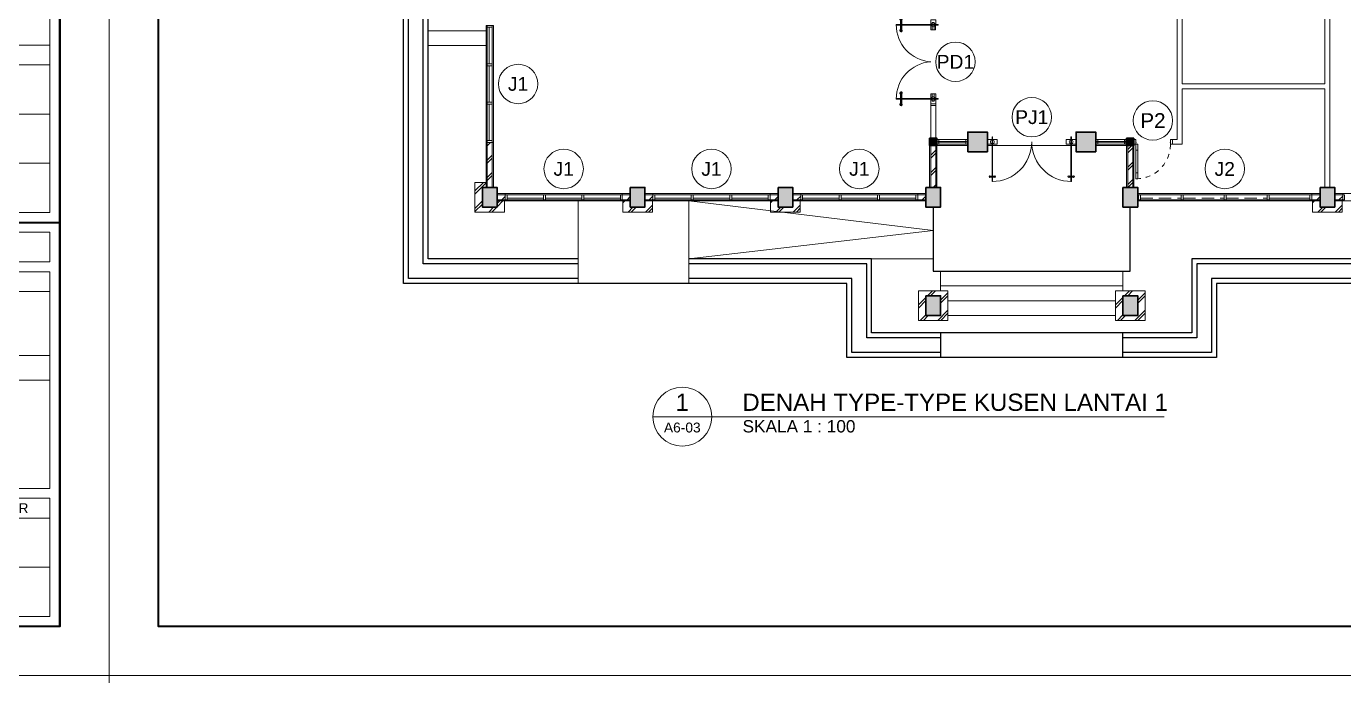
# Model space of a CAD drawing. Header units: millimetres. Extents: x -11 to 1625, y -267 to 180.
# Drawn here: x 993.53 to 1020.27, y 8 to 21.18 of the extents above; entities that cross this region are included whole.
import ezdxf
from ezdxf.enums import TextEntityAlignment as Align

# ---------------------------------------------------------------- set-up
doc = ezdxf.new("R2010")
doc.units = ezdxf.units.MM
doc.linetypes.add('HIDDEN', pattern=[0.375, 0.25, -0.125])
for name, color, linetype, lineweight in [('ars', 11, 'Continuous', 5), ('dinding', 5, 'Continuous', 15), ('GRS KOP', 1, 'Continuous', 35), ('KOLOM', 1, 'Continuous', 30), ('kop', 7, 'Continuous', 20), ('kus', 63, 'Continuous', 15), ('KUSEN', 30, 'Continuous', 15), ('lan', 7, 'Continuous', 15), ('not', 7, 'Continuous', 20), ('PARTISI', 190, 'Continuous', 9), ('sol kol', 8, 'Continuous', 0)]:
    doc.layers.add(name, color=color, linetype=linetype, lineweight=lineweight)
doc.styles.add('BARU', font='complex.shx')
doc.styles.add('S', font='SIMPLEX', dxfattribs={"width": 1.1})
doc.styles.get("Standard").update_dxf_attribs({"font": 'ARIALUNI.TTF'})
pattern_1 = [(45, (1013.4393, 14.46013), (-0.176777, 0.176777), []), (45, (1013.5018, 14.46013), (-0.176777, 0.176777), [])]
pattern_2 = [(45, (731.21416, -51), (-0.1767767, 0.1767767), []), (45, (731.27666, -51), (-0.1767767, 0.1767767), [])]

# ---------------------------------------------------------------- blocks, each defined once
blk = doc.blocks.new('kop')
at = {"layer": 'GRS KOP'}
for p, q in [((83, 1), (83, 54)), ((73, 9.2), (83, 9.2))]:
    blk.add_line(p, q, dxfattribs=at)
blk.add_lwpolyline([(1, 54), (83, 54), (83, 1), (1, 1)], close=True, dxfattribs=at)
at = {"layer": 'kop', "color": 7}
for p, q in [((84, 55), (0, 55)), ((0, 55), (0, 0)), ((84, 55), (84, 0)), ((84, 55), (84, 0)), ((0, 0), (84, 0))]:
    blk.add_line(p, q, dxfattribs=at)
at = {"layer": 'kop'}
for p, q in [((82.8, 9.4), (82.8, 15)), ((82.8, 12.8), (73.2, 12.8)), ((82.8, 12.4), (73.2, 12.4)), ((82.8, 11.4), (73.2, 11.4)), ((82.8, 10.4), (73.2, 10.4)), ((82.8, 9.4), (73.2, 9.4)), ((73.2, 7.8), (82.8, 7.8)), ((73.2, 6.5), (82.8, 6.5)), ((73.2, 6), (82.8, 6)), ((73.2, 3.2), (82.8, 3.2)), ((73.2, 2.2), (82.8, 2.2))]:
    blk.add_line(p, q, dxfattribs=at)
for points in [[(73.2, 8.4), (82.8, 8.4), (82.8, 9), (73.2, 9)], [(73.2, 3.8), (82.8, 3.8), (82.8, 8.2), (73.2, 8.2)], [(73.2, 1.2), (82.8, 1.2), (82.8, 3.6), (73.2, 3.6)]]:
    blk.add_lwpolyline(points, close=True, dxfattribs=at)
blk.add_text('TOTAL LEMBAR', height=0.2, dxfattribs=at).set_placement((81.3, 3.4), align=Align.MIDDLE)
at = {"layer": 'kop', "style": 'BARU', "flags": 4}
for p, height in [((73.8, 5.4), 0.35), ((80.303, 5.382), 0.25), ((73.8, 4.9), 0.35), ((80.303, 4.882), 0.25), ((73.8, 4.4), 0.35), ((80.303, 4.382), 0.25)]:
    blk.add_attdef('-', p, '', height=height, dxfattribs=at)
at = {"layer": 'kop', "flags": 4}
for tag, p in [('AR-00', (78.057, 2.648)), ('00', (81.238, 2.647))]:
    blk.add_attdef(tag, text='', height=0.35, dxfattribs=at).set_placement(p, align=Align.MIDDLE)
blk = doc.blocks.new('Ndtpd')
blk.add_line((0.747, 0), (-0.747, 0))
blk.add_circle((0, 0), 0.747)
at = {"flags": 4}
for tag, height, p in [('NO', 0.5, (0, 0.148)), ('NOLBR', 0.3, (0, -0.398))]:
    blk.add_attdef(tag, text='', height=height, dxfattribs=at).set_placement(p, align=Align.CENTER)
for tag, p, height in [('NDTPD', (1.516, 0.148), 0.5), ('SKALA', (1.523, -0.398), 0.3)]:
    blk.add_attdef(tag, p, '', height=height, dxfattribs=at)
blk = doc.blocks.new('K1')
at = {"layer": 'KOLOM'}
blk.add_lwpolyline([(0.2, 0.15), (-0.2, 0.15), (-0.2, -0.15), (0.2, -0.15), (0.2, 0.15)], dxfattribs=at)
blk = doc.blocks.new('P 70')
at = {"linetype": 'HIDDEN', "ltscale": 0.3}
blk.add_lwpolyline([(-0.74, 0.1, -0.414214), (-0.04, 0.8, -1.303225)], format="xyb", dxfattribs=at)
for points in [[(-0.04, 0.8), (-0.08, 0.8), (-0.08, 0.68), (-0.04, 0.68)], [(-0.04, 0.68), (-0.08, 0.68), (-0.08, 0.22), (-0.04, 0.22)], [(-0.735, 0.06), (-0.74, 0.06), (-0.74, 0.061), (-0.74, 0.1), (-0.78, 0.1), (-0.78, 0), (-0.74, 0), (-0.74, 0.056), (-0.735, 0.058)], [(-0.742, 0.002), (-0.778, 0.002), (-0.778, 0.098), (-0.742, 0.098)], [(-0.04, 0.1), (-0.08, 0.1), (-0.08, 0.22), (-0.04, 0.22)], [(-0.045, 0.06), (-0.04, 0.06), (-0.04, 0.061), (-0.04, 0.1), (0, 0.1), (0, 0), (-0.04, 0), (-0.04, 0.056), (-0.045, 0.058)], [(-0.038, 0.002), (-0.002, 0.002), (-0.002, 0.098), (-0.038, 0.098)]]:
    blk.add_lwpolyline(points, close=True)
blk = doc.blocks.new('KP')
at = {"layer": 'KOLOM'}
blk.add_lwpolyline([(0.075, -0.075), (-0.075, -0.075), (-0.075, 0.075), (0.075, 0.075), (0.075, -0.075)], dxfattribs=at)
blk = doc.blocks.new('P1')
at = {"lineweight": 5}
h = blk.add_hatch(dxfattribs=at)
h.set_pattern_fill('ANSI31', color=256, scale=0.020282, angle=-315, style=0)
h.set_pattern_definition([(179.99999863, (-506.106483, 1417.280242), (6.07e-11, 0.0025352112676), [])])
h.paths.add_polyline_path([(-1.729, 0.805, -1), (-1.693, 0.77, -1)])
h.paths.add_polyline_path([(-1.724, 0.801, 1), (-1.697, 0.774, 1)], flags=16)
h = blk.add_hatch(dxfattribs=at)
h.set_pattern_fill('ANSI31', color=256, scale=0.020282, angle=-315, style=0)
h.set_pattern_definition([(270.00000137, (1414.9464214, -503.7726625), (0.0025352112676, 6.07e-11), [])])
h.paths.add_polyline_path([(-1.528, 0.605, 1), (-1.564, 0.641, 1)])
h.paths.add_polyline_path([(-1.532, 0.609, -1), (-1.56, 0.637, -1)], flags=16)
h = blk.add_hatch(dxfattribs=at)
h.set_pattern_fill('ANSI31', color=256, scale=0.020282, angle=-315, style=0)
h.set_pattern_definition([(179.99999863, (-505.0458133, 1416.2195722), (6.07e-11, 0.0025352112676), [])])
h.paths.add_polyline_path([(-0.668, -0.255, -1), (-0.632, -0.291, -1)])
h.paths.add_polyline_path([(-0.664, -0.259, 1), (-0.636, -0.287, 1)], flags=16)
h = blk.add_hatch(dxfattribs=at)
h.set_pattern_fill('ANSI31', color=256, scale=0.020282, angle=-315, style=0)
h.set_pattern_definition([(270.00000137, (1416.0070912, -504.8333323), (0.0025352112676, 6.07e-11), [])])
h.paths.add_polyline_path([(-0.468, -0.455, 1), (-0.504, -0.42, 1)])
h.paths.add_polyline_path([(-0.472, -0.451, -1), (-0.499, -0.424, -1)], flags=16)
for p, q in [((-1.724, 0.801), (-1.697, 0.774)), ((-1.686, 0.781), (-1.623, 0.718)), ((-1.553, 0.648), (-1.616, 0.711)), ((-1.532, 0.609), (-1.56, 0.637)), ((-0.664, -0.259), (-0.636, -0.287)), ((-0.625, -0.28), (-0.562, -0.343)), ((-0.492, -0.413), (-0.555, -0.35)), ((-0.472, -0.451), (-0.499, -0.424))]:
    blk.add_line(p, q, dxfattribs=at)
at = {"color": 9, "lineweight": 5}
for p, q in [((-1.641, 0.7), (-1.704, 0.763)), ((-1.634, 0.693), (-1.571, 0.63)), ((-0.58, -0.361), (-0.643, -0.298)), ((-0.573, -0.368), (-0.51, -0.431))]:
    blk.add_line(p, q, dxfattribs=at)
at = {"color": 8, "lineweight": 5}
for p, q in [((-1.64, 0.701), (-1.703, 0.763)), ((-1.639, 0.702), (-1.701, 0.764)), ((-1.636, 0.705), (-1.697, 0.766)), ((-1.631, 0.71), (-1.692, 0.771)), ((-1.633, 0.694), (-1.57, 0.631)), ((-1.632, 0.695), (-1.57, 0.633)), ((-1.629, 0.698), (-1.568, 0.637)), ((-1.624, 0.703), (-1.563, 0.642)), ((-0.58, -0.36), (-0.642, -0.297)), ((-0.578, -0.358), (-0.64, -0.296)), ((-0.575, -0.356), (-0.636, -0.294)), ((-0.57, -0.351), (-0.631, -0.29)), ((-0.572, -0.367), (-0.51, -0.43)), ((-0.571, -0.366), (-0.509, -0.428)), ((-0.568, -0.363), (-0.507, -0.424)), ((-0.563, -0.358), (-0.502, -0.419))]:
    blk.add_line(p, q, dxfattribs=at)
for points in [[(-1.1, 1.241), (-1.701, 0.64), (-1.694, 0.633), (-1.093, 1.234), (-1.1, 1.241)], [(-1.273, 1.202), (-1.202, 1.273), (-1.061, 1.132), (-1.132, 1.061), (-1.273, 1.202)], [(-0.032, 0.173), (-0.633, -0.428), (-0.64, -0.421), (-0.039, 0.18), (-0.032, 0.173)], [(-0.071, 0), (0, 0.071), (-0.142, 0.212), (-0.212, 0.142), (-0.071, 0)]]:
    blk.add_lwpolyline(points)
at = {"lineweight": 9}
for points in [[(-1.153, 1.181), (-1.181, 1.153), (-1.216, 1.188), (-1.188, 1.216)], [(-1.082, 1.11), (-1.11, 1.082), (-1.181, 1.153), (-1.153, 1.181)], [(-0.163, 0.191), (-0.191, 0.163), (-0.12, 0.092), (-0.092, 0.12)], [(-0.092, 0.12), (-0.12, 0.092), (-0.085, 0.057), (-0.057, 0.085)]]:
    blk.add_lwpolyline(points, close=True, dxfattribs=at)
at = {"lineweight": 5}
for points in [[(-1.697, 0.801), (-1.724, 0.774)], [(-1.532, 0.637), (-1.56, 0.609)], [(-0.636, -0.259), (-0.664, -0.287)], [(-0.472, -0.424), (-0.499, -0.451)]]:
    blk.add_lwpolyline(points, dxfattribs=at)
for points in [[(-1.701, 0.64, 0.396093), (-0.672, 0.601)], [(-0.633, -0.428, -0.396093), (-0.672, 0.601)]]:
    blk.add_lwpolyline(points, format="xyb")
for centre in [(-1.167, 1.167), (-0.106, 0.106)]:
    blk.add_circle(centre, 0.04)
for centre, radius in [((-1.711, 0.788), 0.0254), ((-1.711, 0.788), 0.0195), ((-1.546, 0.623), 0.0254), ((-1.546, 0.623), 0.0195), ((-0.65, -0.273), 0.0254), ((-0.65, -0.273), 0.0195), ((-0.486, -0.437), 0.0254), ((-0.486, -0.437), 0.0195)]:
    blk.add_circle(centre, radius, dxfattribs=at)
blk = doc.blocks.new('NAV')
blk.add_circle((0, -0.4), 0.4)
at = {"style": 'S', "width": 0.75, "flags": 4}
blk.add_attdef('AV', text='', height=0.3, dxfattribs=at).set_placement((0, -0.4), align=Align.MIDDLE)

msp = doc.modelspace()

# ---------------------------------------------------------------- hatches: boundary and pattern name
at = {"layer": 'ars'}
h = msp.add_hatch(dxfattribs=at)
h.set_pattern_fill('TEMBOK', color=256, scale=0.25)
h.set_pattern_definition([(45, (1014.4393, 14.46013), (-0.1767767, 0.1767767), []), (45, (1014.5018, 14.46013), (-0.1767767, 0.1767767), [])])
h.paths.add_polyline_path([(1002.9893097, 17.9101267), (1002.9893097, 18.8201267), (1002.8893097, 18.8201267), (1002.8893097, 17.9101267)])
h = msp.add_hatch(dxfattribs=at)
h.set_pattern_fill('TEMBOK', color=256, scale=0.25)
h.set_pattern_definition(pattern_1)
h.paths.add_polyline_path([(1011.8893097, 18.7601267), (1011.8893097, 17.9101267), (1011.9893097, 17.9101267), (1011.9893097, 18.7601267)])
h = msp.add_hatch(dxfattribs=at)
h.set_pattern_fill('TEMBOK', color=256, scale=0.25)
h.set_pattern_definition(pattern_1)
h.paths.add_polyline_path([(1015.9893097, 18.7601267), (1015.9893097, 17.9101267), (1015.8893097, 17.9101267), (1015.8893097, 18.7601267)])
h = msp.add_hatch(dxfattribs=at)
h.set_pattern_fill('TEMBOK', color=256, scale=0.25)
h.set_pattern_definition(pattern_2)
h.paths.add_polyline_path([(1002.6393097, 17.4101267), (1003.2393097, 17.4101267), (1003.2393097, 17.6351267), (1003.0893097, 17.6351267), (1003.0893097, 17.5101267), (1002.7893097, 17.5101267), (1002.7893097, 17.9101267), (1002.8643097, 17.9101267), (1002.8643097, 18.0101267), (1002.6393097, 18.0101267)])
h = msp.add_hatch(dxfattribs=at)
h.set_pattern_fill('TEMBOK', color=256, scale=0.25)
h.set_pattern_definition([(45, (998.83137, 16.13513), (-0.176777, 0.176777), []), (45, (998.89387, 16.13513), (-0.176777, 0.176777), [])])
h.paths.add_polyline_path([(1003.2493097, 17.7601267), (1003.0893097, 17.7601267), (1003.0893097, 17.6601267), (1003.2493097, 17.6601267)])
h = msp.add_hatch(dxfattribs=at)
h.set_pattern_fill('TEMBOK', color=256, scale=0.25)
h.set_pattern_definition([(45, (1001.37137, 16.13513), (-0.176777, 0.176777), []), (45, (1001.43387, 16.13513), (-0.176777, 0.176777), [])])
h.paths.add_polyline_path([(1005.7893097, 17.7601267), (1005.6293097, 17.7601267), (1005.6293097, 17.6601267), (1005.7893097, 17.6601267)])
h = msp.add_hatch(dxfattribs=at)
h.set_pattern_fill('TEMBOK', color=256, scale=0.25)
h.set_pattern_definition([(45, (1001.82137, 16.13513), (-0.176777, 0.176777), []), (45, (1001.88387, 16.13513), (-0.176777, 0.176777), [])])
h.paths.add_polyline_path([(1006.2493097, 17.7601267), (1006.0893097, 17.7601267), (1006.0893097, 17.6601267), (1006.2493097, 17.6601267)])
h = msp.add_hatch(dxfattribs=at)
h.set_pattern_fill('TEMBOK', color=256, scale=0.25)
h.set_pattern_definition([(45, (1004.37137, 16.13513), (-0.176777, 0.176777), []), (45, (1004.43387, 16.13513), (-0.176777, 0.176777), [])])
h.paths.add_polyline_path([(1008.7893097, 17.7601267), (1008.6293097, 17.7601267), (1008.6293097, 17.6601267), (1008.7893097, 17.6601267)])
h = msp.add_hatch(dxfattribs=at)
h.set_pattern_fill('TEMBOK', color=256, scale=0.25)
h.set_pattern_definition([(45, (1004.82137, 16.13513), (-0.176777, 0.176777), []), (45, (1004.88387, 16.13513), (-0.176777, 0.176777), [])])
h.paths.add_polyline_path([(1009.2493097, 17.7601267), (1009.0893097, 17.7601267), (1009.0893097, 17.6601267), (1009.2493097, 17.6601267)])
h = msp.add_hatch(dxfattribs=at)
h.set_pattern_fill('TEMBOK', color=256, scale=0.25)
h.set_pattern_definition([(45, (1007.36137, 16.13513), (-0.176777, 0.176777), []), (45, (1007.42387, 16.13513), (-0.176777, 0.176777), [])])
h.paths.add_polyline_path([(1011.7893097, 17.7601267), (1011.6293097, 17.7601267), (1011.6293097, 17.6601267), (1011.7893097, 17.6601267)])
h = msp.add_hatch(dxfattribs=at)
h.set_pattern_fill('TEMBOK', color=256, scale=0.25)
h.set_pattern_definition([(45, (1015.37137, 16.13513), (-0.176777, 0.176777), []), (45, (1015.43387, 16.13513), (-0.176777, 0.176777), [])])
h.paths.add_polyline_path([(1019.7893097, 17.7601267), (1019.6393097, 17.7601267), (1019.6393097, 17.6601267), (1019.7893097, 17.6601267)])
h = msp.add_hatch(dxfattribs=at)
h.set_pattern_fill('TEMBOK', color=256, scale=0.25)
h.set_pattern_definition([(45, (1015.82137, 16.13513), (-0.176777, 0.176777), []), (45, (1015.88387, 16.13513), (-0.176777, 0.176777), [])])
h.paths.add_polyline_path([(1020.2493097, 17.7601267), (1020.0893097, 17.7601267), (1020.0893097, 17.6601267), (1020.2493097, 17.6601267)])
h = msp.add_hatch(dxfattribs=at)
h.set_pattern_fill('TEMBOK', color=256, scale=0.25)
h.set_pattern_definition(pattern_2)
h.paths.add_polyline_path([(1005.7893097, 17.5101267), (1005.7893097, 17.6351267), (1005.6393097, 17.6351267), (1005.6393097, 17.4101267), (1006.2393097, 17.4101267), (1006.2393097, 17.6351267), (1006.0893097, 17.6351267), (1006.0893097, 17.5101267)])
h = msp.add_hatch(dxfattribs=at)
h.set_pattern_fill('TEMBOK', color=256, scale=0.25)
h.set_pattern_definition([(45, (734.21416, -51), (-0.1767767, 0.1767767), []), (45, (734.27666, -51), (-0.1767767, 0.1767767), [])])
h.paths.add_polyline_path([(1008.7893097, 17.5101267), (1008.7893097, 17.6351267), (1008.6393097, 17.6351267), (1008.6393097, 17.4101267), (1009.2393097, 17.4101267), (1009.2393097, 17.6351267), (1009.0893097, 17.6351267), (1009.0893097, 17.5101267)])
h = msp.add_hatch(dxfattribs=at)
h.set_pattern_fill('TEMBOK', color=256, scale=0.25)
h.set_pattern_definition([(45, (745.21416, -51), (-0.1767767, 0.1767767), []), (45, (745.27666, -51), (-0.1767767, 0.1767767), [])])
h.paths.add_polyline_path([(1019.7893097, 17.5101267), (1019.7893097, 17.6351267), (1019.6393097, 17.6351267), (1019.6393097, 17.4101267), (1020.2393097, 17.4101267), (1020.2393097, 17.6351267), (1020.0893097, 17.6351267), (1020.0893097, 17.5101267)])
h = msp.add_hatch(dxfattribs=at)
h.set_pattern_fill('TEMBOK', color=256, scale=0.25)
h.set_pattern_definition(pattern_2)
h.paths.add_polyline_path([(1012.2393097, 15.8101267), (1011.6393097, 15.8101267), (1011.6393097, 15.2101267), (1012.2393097, 15.2101267)])
h.paths.add_polyline_path([(1012.0893097, 15.3101267), (1011.7893097, 15.3101267), (1011.7893097, 15.7101267), (1012.0893097, 15.7101267)], flags=16)
h = msp.add_hatch(dxfattribs=at)
h.set_pattern_fill('TEMBOK', color=256, scale=0.25)
h.set_pattern_definition([(45, (735.21416, -51), (-0.1767767, 0.1767767), []), (45, (735.27666, -51), (-0.1767767, 0.1767767), [])])
h.paths.add_polyline_path([(1016.2393097, 15.8101267), (1015.6393097, 15.8101267), (1015.6393097, 15.2101267), (1016.2393097, 15.2101267)])
h.paths.add_polyline_path([(1016.0893097, 15.3101267), (1015.7893097, 15.3101267), (1015.7893097, 15.7101267), (1016.0893097, 15.7101267)], flags=16)
at = {"layer": 'sol kol'}
for points in [[(1012.6393097, 19.0351267), (1012.6393097, 18.6351267), (1013.0393097, 18.6351267), (1013.0393097, 19.0351267)], [(1014.8393097, 19.0351267), (1014.8393097, 18.6351267), (1015.2393097, 18.6351267), (1015.2393097, 19.0351267)], [(1011.8643097, 18.9101267), (1012.0143097, 18.9101267), (1012.0143097, 18.7601267), (1011.8643097, 18.7601267)], [(1016.0143097, 18.9101267), (1015.8643097, 18.9101267), (1015.8643097, 18.7601267), (1016.0143097, 18.7601267)], [(1002.7893097, 17.9101267), (1002.7893097, 17.5101267), (1003.0893097, 17.5101267), (1003.0893097, 17.9101267)], [(1005.7893097, 17.9101267), (1005.7893097, 17.5101267), (1006.0893097, 17.5101267), (1006.0893097, 17.9101267)], [(1008.7893097, 17.9101267), (1008.7893097, 17.5101267), (1009.0893097, 17.5101267), (1009.0893097, 17.9101267)], [(1011.7893097, 17.9101267), (1011.7893097, 17.5101267), (1012.0893097, 17.5101267), (1012.0893097, 17.9101267)], [(1015.7893097, 17.9101267), (1015.7893097, 17.5101267), (1016.0893097, 17.5101267), (1016.0893097, 17.9101267)], [(1019.7893097, 17.9101267), (1019.7893097, 17.5101267), (1020.0893097, 17.5101267), (1020.0893097, 17.9101267)], [(1011.7893097, 15.7101267), (1011.7893097, 15.3101267), (1012.0893097, 15.3101267), (1012.0893097, 15.7101267)], [(1015.7893097, 15.7101267), (1015.7893097, 15.3101267), (1016.0893097, 15.3101267), (1016.0893097, 15.7101267)]]:
    msp.add_hatch(color=256, dxfattribs=at).paths.add_polyline_path(points)

# ---------------------------------------------------------------- linework, layer by layer
for p, q in [((1001.1893097, 15.9601267), (1001.1893097, 30.4601267)), ((1001.2893097, 16.0601267), (1001.2893097, 30.3601267)), ((1001.5893097, 16.3601267), (1001.5893097, 30.0601267)), ((1001.6893097, 16.4601267), (1001.6893097, 29.9601267)), ((1011.9393097, 17.5101267), (1011.9393097, 16.2101267)), ((1015.9393097, 16.2101267), (1015.9393097, 17.5101267)), ((1004.7343097, 16.3601267), (1001.5893097, 16.3601267)), ((1004.7343097, 16.4601267), (1001.6893097, 16.4601267)), ((1010.6893097, 16.4601267), (1006.9793097, 16.4601267)), ((1010.6893097, 14.9601267), (1010.6893097, 16.4601267)), ((1026.0143097, 16.4601267), (1017.1893097, 16.4601267)), ((1017.1893097, 16.4601267), (1017.1893097, 14.9601267)), ((1026.0143097, 16.3601267), (1017.2893097, 16.3601267)), ((1017.2893097, 16.3601267), (1017.2893097, 14.8601267)), ((1004.7343097, 16.0601267), (1001.2893097, 16.0601267)), ((1011.9393097, 16.2101267), (1015.9393097, 16.2101267)), ((1026.0143097, 16.0601267), (1017.5893097, 16.0601267)), ((1017.5893097, 16.0601267), (1017.5893097, 14.5601267)), ((1010.1893097, 15.9601267), (1001.1893097, 15.9601267)), ((1010.1893097, 14.4601267), (1010.1893097, 15.9601267)), ((1027.6893097, 15.9601267), (1017.6893097, 15.9601267)), ((1017.6893097, 15.9601267), (1017.6893097, 14.4601267)), ((1017.1893097, 14.9601267), (1010.6893097, 14.9601267)), ((1012.0893097, 14.9601267), (1012.0893097, 14.4601267)), ((1015.7893097, 14.4601267), (1015.7893097, 14.9601267)), ((1017.2893097, 14.8601267), (1015.7893097, 14.8601267)), ((1017.6893097, 14.4601267), (1010.1893097, 14.4601267)), ((1017.5893097, 14.5601267), (1015.7893097, 14.5601267))]:
    msp.add_line(p, q)
for points in [[(1012.0893097, 14.8601267), (1010.5893097, 14.8601267), (1010.5893097, 16.3601267), (1006.9793097, 16.3601267)], [(1012.0893097, 14.5601267), (1010.2893097, 14.5601267), (1010.2893097, 16.0601267), (1006.9793097, 16.0601267)]]:
    msp.add_lwpolyline(points)
at = {"layer": 'ars'}
for points in [[(1002.9893097, 17.9101267), (1002.9893097, 18.8201267), (1002.8893097, 18.8201267), (1002.8893097, 17.9101267)], [(1011.8893097, 18.7601267), (1011.8893097, 17.9101267), (1011.9893097, 17.9101267), (1011.9893097, 18.7601267)], [(1015.9893097, 18.7601267), (1015.9893097, 17.9101267), (1015.8893097, 17.9101267), (1015.8893097, 18.7601267)], [(1003.2493097, 17.7601267), (1003.0893097, 17.7601267), (1003.0893097, 17.6601267), (1003.2493097, 17.6601267)], [(1005.7893097, 17.7601267), (1005.6293097, 17.7601267), (1005.6293097, 17.6601267), (1005.7893097, 17.6601267)], [(1006.2493097, 17.7601267), (1006.0893097, 17.7601267), (1006.0893097, 17.6601267), (1006.2493097, 17.6601267)], [(1008.7893097, 17.7601267), (1008.6293097, 17.7601267), (1008.6293097, 17.6601267), (1008.7893097, 17.6601267)], [(1009.2493097, 17.7601267), (1009.0893097, 17.7601267), (1009.0893097, 17.6601267), (1009.2493097, 17.6601267)], [(1011.7893097, 17.7601267), (1011.6293097, 17.7601267), (1011.6293097, 17.6601267), (1011.7893097, 17.6601267)], [(1019.7893097, 17.7601267), (1019.6243097, 17.7601267), (1019.6243097, 17.6601267), (1019.7893097, 17.6601267)], [(1020.2493097, 17.7601267), (1020.0893097, 17.7601267), (1020.0893097, 17.6601267), (1020.2493097, 17.6601267)]]:
    msp.add_lwpolyline(points, close=True, dxfattribs=at)
at = {"layer": 'dinding'}
for points in [[(1003.0143097, 17.9101267), (1003.0143097, 18.8201267), (1002.8643097, 18.8201267), (1002.8643097, 17.9101267)], [(1011.8643097, 18.7601267), (1011.8643097, 17.9101267), (1012.0143097, 17.9101267), (1012.0143097, 18.7601267)], [(1016.0143097, 18.7601267), (1016.0143097, 17.9101267), (1015.8643097, 17.9101267), (1015.8643097, 18.7601267)], [(1003.2493097, 17.7851267), (1003.0893097, 17.7851267), (1003.0893097, 17.6351267), (1003.2493097, 17.6351267)], [(1005.7893097, 17.7851267), (1005.6293097, 17.7851267), (1005.6293097, 17.6351267), (1005.7893097, 17.6351267)], [(1006.2493097, 17.7851267), (1006.0893097, 17.7851267), (1006.0893097, 17.6351267), (1006.2493097, 17.6351267)], [(1008.7893097, 17.7851267), (1008.6293097, 17.7851267), (1008.6293097, 17.6351267), (1008.7893097, 17.6351267)], [(1009.2493097, 17.7851267), (1009.0893097, 17.7851267), (1009.0893097, 17.6351267), (1009.2493097, 17.6351267)], [(1011.7893097, 17.7851267), (1011.6293097, 17.7851267), (1011.6293097, 17.6351267), (1011.7893097, 17.6351267)], [(1019.7893097, 17.7851267), (1019.6243097, 17.7851267), (1019.6243097, 17.6351267), (1019.7893097, 17.6351267)], [(1020.2493097, 17.7851267), (1020.0893097, 17.7851267), (1020.0893097, 17.6351267), (1020.2493097, 17.6351267)]]:
    msp.add_lwpolyline(points, close=True, dxfattribs=at)
at = {"layer": 'KOLOM'}
for points in [[(1012.6393097, 18.6351267), (1013.0393097, 18.6351267), (1013.0393097, 19.0351267), (1012.6393097, 19.0351267)], [(1015.2393097, 18.6351267), (1014.8393097, 18.6351267), (1014.8393097, 19.0351267), (1015.2393097, 19.0351267)]]:
    msp.add_lwpolyline(points, close=True, dxfattribs=at)
at = {"layer": 'kus'}
for p, q in [((1002.9243097, 20.4201267), (1002.9243097, 21.1601267)), ((1002.9243097, 19.6401267), (1002.9243097, 20.3801267)), ((1002.9243097, 18.8601267), (1002.9243097, 19.6001267)), ((1012.5993097, 18.8851267), (1012.0543097, 18.8851267)), ((1012.0543097, 18.7851267), (1012.5993097, 18.7851267)), ((1015.2793097, 18.8851267), (1015.8243097, 18.8851267)), ((1015.8243097, 18.7851267), (1015.2793097, 18.7851267)), ((1015.8243097, 18.8851267), (1015.8243097, 18.7851267)), ((1004.0293097, 17.6951267), (1003.2893097, 17.6951267)), ((1004.8093097, 17.6951267), (1004.0693097, 17.6951267)), ((1005.5893097, 17.6951267), (1004.8493097, 17.6951267)), ((1007.0293097, 17.6951267), (1006.2893097, 17.6951267)), ((1007.8093097, 17.6951267), (1007.0693097, 17.6951267)), ((1008.5893097, 17.6951267), (1007.8493097, 17.6951267)), ((1010.0293097, 17.6951267), (1009.2893097, 17.6951267)), ((1010.8093097, 17.6951267), (1010.0693097, 17.6951267)), ((1011.5893097, 17.6951267), (1010.8493097, 17.6951267)), ((1016.1443097, 17.7601267), (1016.9743097, 17.7601267)), ((1016.1443097, 17.6601267), (1016.9743097, 17.6601267)), ((1017.0143097, 17.7601267), (1017.8443097, 17.7601267)), ((1017.0143097, 17.6601267), (1017.8443097, 17.6601267)), ((1017.8843097, 17.7601267), (1018.7143097, 17.7601267)), ((1017.8843097, 17.6601267), (1018.7143097, 17.6601267)), ((1018.7543097, 17.7601267), (1019.5843097, 17.7601267)), ((1018.7543097, 17.6951267), (1019.5843097, 17.6951267)), ((1018.7543097, 17.6601267), (1019.5843097, 17.6601267))]:
    msp.add_line(p, q, dxfattribs=at)
at = {"layer": 'kus', "linetype": 'HIDDEN'}
for p, q in [((1016.1443097, 17.6951267), (1016.9743097, 17.6951267)), ((1017.0143097, 17.6951267), (1017.8443097, 17.6951267)), ((1017.8843097, 17.6951267), (1018.7143097, 17.6951267))]:
    msp.add_line(p, q, dxfattribs=at)
at = {"layer": 'kus'}
for points in [[(1002.8893097, 21.1601267), (1002.8893097, 21.2001267), (1002.9893097, 21.2001267), (1002.9893097, 21.1601267)], [(1002.9893097, 21.1601267), (1002.9893097, 18.8601267), (1002.8893097, 18.8601267), (1002.8893097, 21.1601267)], [(1002.8893097, 20.3801267), (1002.8893097, 20.4201267), (1002.9893097, 20.4201267), (1002.9893097, 20.3801267)], [(1002.8893097, 19.6001267), (1002.8893097, 19.6401267), (1002.9893097, 19.6401267), (1002.9893097, 19.6001267)], [(1011.9893097, 19.6101267), (1011.9893097, 19.5701267), (1011.8893097, 19.5701267), (1011.8893097, 19.6101267)], [(1002.8893097, 18.8201267), (1002.8893097, 18.8601267), (1002.9893097, 18.8601267), (1002.9893097, 18.8201267)], [(1012.0543097, 18.8296267), (1012.0528574, 18.8296267), (1012.0528574, 18.8321267), (1012.0511101, 18.8321267), (1012.0493513, 18.8296267), (1012.0393097, 18.8296267), (1012.0393097, 18.8406267), (1012.0493513, 18.8406267), (1012.0511101, 18.8381267), (1012.0528574, 18.8381267), (1012.0528574, 18.8406267), (1012.0543097, 18.8406267), (1012.0543097, 18.8851267), (1012.0143097, 18.8851267), (1012.0143097, 18.7851267), (1012.0543097, 18.7851267)], [(1012.0373097, 18.8276267), (1012.0373097, 18.8426267), (1012.0523097, 18.8426267), (1012.0523097, 18.8831267), (1012.0163097, 18.8831267), (1012.0163097, 18.7871267), (1012.0523097, 18.7871267), (1012.0523097, 18.8276267)], [(1012.0393097, 18.8401267), (1012.0393097, 18.8301267), (1012.6143097, 18.8301267), (1012.6143097, 18.8401267)], [(1012.6013097, 18.8831267), (1012.6373097, 18.8831267), (1012.6373097, 18.7871267), (1012.6013097, 18.7871267), (1012.6013097, 18.8276267), (1012.6163097, 18.8276267), (1012.6163097, 18.8426267), (1012.6013097, 18.8426267)], [(1013.1443097, 18.0301267), (1013.1343097, 18.0301267), (1013.1343097, 18.9351267), (1013.1443097, 18.9351267)], [(1014.7343097, 18.0301267), (1014.7443097, 18.0301267), (1014.7443097, 18.9351267), (1014.7343097, 18.9351267)], [(1015.2773097, 18.8831267), (1015.2413097, 18.8831267), (1015.2413097, 18.7871267), (1015.2773097, 18.7871267), (1015.2773097, 18.8276267), (1015.2623097, 18.8276267), (1015.2623097, 18.8426267), (1015.2773097, 18.8426267)], [(1015.8393097, 18.8401267), (1015.8393097, 18.8301267), (1015.2643097, 18.8301267), (1015.2643097, 18.8401267)], [(1015.8243097, 18.8296267), (1015.825762, 18.8296267), (1015.825762, 18.8321267), (1015.8275093, 18.8321267), (1015.8292681, 18.8296267), (1015.8393097, 18.8296267), (1015.8393097, 18.8406267), (1015.8292681, 18.8406267), (1015.8275093, 18.8381267), (1015.825762, 18.8381267), (1015.825762, 18.8406267), (1015.8243097, 18.8406267), (1015.8243097, 18.8851267), (1015.8643097, 18.8851267), (1015.8643097, 18.7851267), (1015.8243097, 18.7851267)], [(1015.8413097, 18.8276267), (1015.8413097, 18.8426267), (1015.8263097, 18.8426267), (1015.8263097, 18.8831267), (1015.8623097, 18.8831267), (1015.8623097, 18.7871267), (1015.8263097, 18.7871267), (1015.8263097, 18.8276267)], [(1003.2893097, 17.6601267), (1003.2493097, 17.6601267), (1003.2493097, 17.7601267), (1003.2893097, 17.7601267)], [(1003.2893097, 17.7601267), (1005.5893097, 17.7601267), (1005.5893097, 17.6601267), (1003.2893097, 17.6601267)], [(1004.0693097, 17.6601267), (1004.0293097, 17.6601267), (1004.0293097, 17.7601267), (1004.0693097, 17.7601267)], [(1004.8493097, 17.6601267), (1004.8093097, 17.6601267), (1004.8093097, 17.7601267), (1004.8493097, 17.7601267)], [(1005.6293097, 17.6601267), (1005.5893097, 17.6601267), (1005.5893097, 17.7601267), (1005.6293097, 17.7601267)], [(1006.2893097, 17.6601267), (1006.2493097, 17.6601267), (1006.2493097, 17.7601267), (1006.2893097, 17.7601267)], [(1006.2893097, 17.7601267), (1008.5893097, 17.7601267), (1008.5893097, 17.6601267), (1006.2893097, 17.6601267)], [(1007.0693097, 17.6601267), (1007.0293097, 17.6601267), (1007.0293097, 17.7601267), (1007.0693097, 17.7601267)], [(1007.8493097, 17.6601267), (1007.8093097, 17.6601267), (1007.8093097, 17.7601267), (1007.8493097, 17.7601267)], [(1008.6293097, 17.6601267), (1008.5893097, 17.6601267), (1008.5893097, 17.7601267), (1008.6293097, 17.7601267)], [(1009.2893097, 17.6601267), (1009.2493097, 17.6601267), (1009.2493097, 17.7601267), (1009.2893097, 17.7601267)], [(1009.2893097, 17.7601267), (1011.5893097, 17.7601267), (1011.5893097, 17.6601267), (1009.2893097, 17.6601267)], [(1010.0693097, 17.6601267), (1010.0293097, 17.6601267), (1010.0293097, 17.7601267), (1010.0693097, 17.7601267)], [(1010.8493097, 17.6601267), (1010.8093097, 17.6601267), (1010.8093097, 17.7601267), (1010.8493097, 17.7601267)], [(1011.6293097, 17.6601267), (1011.5893097, 17.6601267), (1011.5893097, 17.7601267), (1011.6293097, 17.7601267)], [(1016.1043097, 17.6601267), (1016.1443097, 17.6601267), (1016.1443097, 17.7601267), (1016.1043097, 17.7601267)], [(1016.9743097, 17.6601267), (1017.0143097, 17.6601267), (1017.0143097, 17.7601267), (1016.9743097, 17.7601267)], [(1017.8443097, 17.6601267), (1017.8843097, 17.6601267), (1017.8843097, 17.7601267), (1017.8443097, 17.7601267)], [(1018.7143097, 17.6601267), (1018.7543097, 17.6601267), (1018.7543097, 17.7601267), (1018.7143097, 17.7601267)], [(1019.5843097, 17.6601267), (1019.6243097, 17.6601267), (1019.6243097, 17.7601267), (1019.5843097, 17.7601267)], [(1020.2893097, 17.6601267), (1020.2493097, 17.6601267), (1020.2493097, 17.7601267), (1020.2893097, 17.7601267)]]:
    msp.add_lwpolyline(points, close=True, dxfattribs=at)
for points in [[(1012.6393097, 18.8251267), (1012.6393097, 18.7851267), (1012.5993097, 18.7851267), (1012.5993097, 18.8296267), (1012.600762, 18.8296267), (1012.600762, 18.8321267), (1012.6025093, 18.8321267), (1012.6042681, 18.8296267), (1012.6143097, 18.8296267), (1012.6143097, 18.8406267), (1012.6042681, 18.8406267), (1012.6025093, 18.8381267), (1012.600762, 18.8381267), (1012.600762, 18.8406267), (1012.5993097, 18.8406267), (1012.5993097, 18.8851267), (1012.6393097, 18.8851267), (1012.6393097, 18.8286327), (1012.6393097, 18.8268739), (1012.6393097, 18.8251267), (1012.6393097, 18.8251267)], [(1013.0393097, 18.8851267), (1013.0393097, 18.7851267), (1013.2393097, 18.7851267), (1013.2393097, 18.8851267), (1013.0393097, 18.8851267)], [(1014.8393097, 18.8851267), (1014.8393097, 18.7851267), (1014.6393097, 18.7851267), (1014.6393097, 18.8851267), (1014.8393097, 18.8851267)], [(1015.2393097, 18.8251267), (1015.2393097, 18.7851267), (1015.2793097, 18.7851267), (1015.2793097, 18.8296267), (1015.2778574, 18.8296267), (1015.2778574, 18.8321267), (1015.2761101, 18.8321267), (1015.2743513, 18.8296267), (1015.2643097, 18.8296267), (1015.2643097, 18.8406267), (1015.2743513, 18.8406267), (1015.2761101, 18.8381267), (1015.2778574, 18.8381267), (1015.2778574, 18.8406267), (1015.2793097, 18.8406267), (1015.2793097, 18.8851267), (1015.2393097, 18.8851267), (1015.2393097, 18.8286327), (1015.2393097, 18.8268739), (1015.2393097, 18.8251267), (1015.2393097, 18.8251267)], [(1013.1004901, 18.1401267), (1013.1343097, 18.1401267), (1013.1343097, 18.1201267), (1013.1004901, 18.1201267)], [(1013.1781294, 18.1401267), (1013.1443097, 18.1401267), (1013.1443097, 18.1201267), (1013.1781294, 18.1201267)], [(1014.7004901, 18.1401267), (1014.7343097, 18.1401267), (1014.7343097, 18.1201267), (1014.7004901, 18.1201267)], [(1014.7781294, 18.1401267), (1014.7443097, 18.1401267), (1014.7443097, 18.1201267), (1014.7781294, 18.1201267)]]:
    msp.add_lwpolyline(points, dxfattribs=at)
for centre, radius in [((1013.1393097, 18.8351267), 0.04), ((1014.7393097, 18.8351267), 0.04), ((1013.0893097, 18.1301267), 0.015), ((1013.1893097, 18.1301267), 0.015), ((1014.6893097, 18.1301267), 0.015), ((1014.7893097, 18.1301267), 0.015)]:
    msp.add_circle(centre, radius, dxfattribs=at)
for centre, start, end in [((1013.1343097, 18.8351267), 270, 0), ((1014.7443097, 18.8351267), 180, 270)]:
    msp.add_arc(centre, 0.805, start, end, dxfattribs=at)
at = {"layer": 'KUSEN'}
for p, q in [((1013.0393097, 18.7851267), (1013.0393097, 18.8851267)), ((1014.8393097, 18.7851267), (1014.8393097, 18.8851267))]:
    msp.add_line(p, q, dxfattribs=at)
at = {"layer": 'lan'}
for p, q in [((1002.8643097, 21.0901267), (1001.6893097, 21.0901267)), ((1002.8643097, 20.7901267), (1001.6893097, 20.7901267)), ((1012.0143097, 18.7601267), (1012.6393097, 18.7601267)), ((1014.8393097, 18.7601267), (1013.0393097, 18.7601267)), ((1015.8643097, 18.7601267), (1015.2393097, 18.7601267)), ((1002.6393097, 18.0101267), (1002.6393097, 17.4101267)), ((1002.8643097, 18.0101267), (1002.6393097, 18.0101267)), ((1003.2393097, 17.4101267), (1002.6393097, 17.4101267)), ((1003.2393097, 17.6351267), (1003.2393097, 17.4101267)), ((1004.7343097, 17.6351267), (1004.7343097, 15.9601267)), ((1005.6393097, 17.6351267), (1005.6393097, 17.4101267)), ((1006.2393097, 17.4101267), (1005.6393097, 17.4101267)), ((1006.2393097, 17.6351267), (1006.2393097, 17.4101267)), ((1006.9793097, 17.6351267), (1006.9793097, 15.9601267)), ((1008.6393097, 17.6351267), (1008.6393097, 17.4101267)), ((1009.2393097, 17.4101267), (1008.6393097, 17.4101267)), ((1009.2393097, 17.6351267), (1009.2393097, 17.4101267)), ((1019.6393097, 17.6351267), (1019.6393097, 17.4101267)), ((1020.2393097, 17.4101267), (1019.6393097, 17.4101267)), ((1020.2393097, 17.6351267), (1020.2393097, 17.4101267)), ((1007.9393097, 16.4601267), (1011.9393097, 16.4601267)), ((1012.0893097, 15.8101267), (1012.0893097, 16.2101267)), ((1015.7893097, 15.8101267), (1015.7893097, 16.2101267)), ((1015.7893097, 15.9101267), (1012.0893097, 15.9101267)), ((1015.6393097, 15.6101267), (1012.2393097, 15.6101267)), ((1012.2393097, 15.3101267), (1015.6393097, 15.3101267))]:
    msp.add_line(p, q, dxfattribs=at)
for points in [[(1003.0143097, 21.2001267), (1003.0143097, 18.8201267), (1002.8643097, 18.8201267), (1002.8643097, 21.2001267)], [(1003.2493097, 17.7851267), (1005.6293097, 17.7851267), (1005.6293097, 17.6351267), (1003.2493097, 17.6351267)], [(1006.2493097, 17.7851267), (1008.6293097, 17.7851267), (1008.6293097, 17.6351267), (1006.2493097, 17.6351267)], [(1009.2493097, 17.7851267), (1011.6293097, 17.7851267), (1011.6293097, 17.6351267), (1009.2493097, 17.6351267)], [(1019.6243097, 17.7851267), (1016.0893097, 17.7851267), (1016.0893097, 17.6351267), (1019.6243097, 17.6351267)], [(1020.2493097, 17.7851267), (1022.6293097, 17.7851267), (1022.6293097, 17.6351267), (1020.2493097, 17.6351267)], [(1011.6393097, 15.2101267), (1012.2393097, 15.2101267), (1012.2393097, 15.8101267), (1011.6393097, 15.8101267)], [(1015.6393097, 15.2101267), (1016.2393097, 15.2101267), (1016.2393097, 15.8101267), (1015.6393097, 15.8101267)]]:
    msp.add_lwpolyline(points, close=True, dxfattribs=at)
msp.add_lwpolyline([(1006.9793097, 17.6351267), (1011.9393097, 17.0351267), (1006.9793097, 16.4601267)], dxfattribs=at)
at = {"layer": 'not'}
msp.add_line((1007.4469785, 13.2568032), (1016.628005, 13.2568032), dxfattribs=at)
at = {"layer": 'PARTISI'}
for points in [[(1019.8893097, 22.0101267), (1019.9893097, 22.0101267), (1019.9893097, 17.9101267), (1019.8893097, 17.9101267), (1019.8893097, 19.9101267), (1016.9893097, 19.9101267), (1016.9893097, 18.7851267), (1016.7943097, 18.7851267), (1016.7943097, 18.8851267), (1016.8893097, 18.8851267), (1016.8893097, 22.1601267), (1016.0893097, 22.1601267), (1016.0893097, 22.2601267), (1016.8893097, 22.2601267), (1017.0893097, 22.2601267), (1017.0893097, 22.1601267), (1016.9893097, 22.1601267), (1016.9893097, 20.0101267), (1019.8893097, 20.0101267)], [(1011.8893097, 19.6101267), (1011.9893097, 19.6101267), (1011.9893097, 18.9101267), (1011.8893097, 18.9101267)]]:
    msp.add_lwpolyline(points, close=True, dxfattribs=at)

# ---------------------------------------------------------------- block references
at = {"layer": 'KOLOM'}
for name, p, rotation in [('KP', (1011.9393097, 18.8351267), 180), ('K1', (1002.9393097, 17.7101267), 90), ('K1', (1005.9393097, 17.7101267), 90), ('K1', (1008.9393097, 17.7101267), 90), ('K1', (1011.9393097, 17.7101267), 90), ('K1', (1015.9393097, 17.7101267), 90), ('K1', (1019.9393097, 17.7101267), 90), ('K1', (1011.9393097, 15.5101267), 90), ('K1', (1015.9393097, 15.5101267), 90)]:
    msp.add_blockref(name, p, dxfattribs=dict(at, rotation=rotation))
at = {"layer": 'KOLOM', "xscale": -1, "rotation": 180}
msp.add_blockref('KP', (1015.9393097, 18.8351267), dxfattribs=at)
at = {"layer": 'kop'}
for p in [(911.2141622, 8), (995.2141622, 8.0000005), (995.2141622, -47)]:
    msp.add_blockref('kop', p, dxfattribs=at)
at = {"layer": 'kus', "xscale": -1, "rotation": 225.0000000000616}
msp.add_blockref('P1', (1011.9393097, 21.3603802), dxfattribs=at)
at = {"layer": 'kus', "rotation": 180}
msp.add_blockref('P 70', (1016.0143097, 18.8851267), dxfattribs=at)
at = {"layer": 'not'}
ref = msp.add_blockref('NAV', (1012.3893097, 20.8601267), dxfattribs=at)
ref.add_attrib('AV', 'PD1', dxfattribs={"layer": '0', "height": 0.28, "flags": 4}).set_placement((1012.3893097, 20.4601267), align=Align.MIDDLE)
ref = msp.add_blockref('NAV', (1003.5143097, 20.4101267), dxfattribs=at)
ref.add_attrib('AV', 'J1', dxfattribs={"layer": '0', "height": 0.28, "flags": 4}).set_placement((1003.5143097, 20.0101267), align=Align.MIDDLE)
ref = msp.add_blockref('NAV', (1013.9393097, 19.7351267), dxfattribs=at)
ref.add_attrib('AV', 'PJ1', dxfattribs={"layer": '0', "height": 0.28, "flags": 4}).set_placement((1013.9393097, 19.3351267), align=Align.MIDDLE)
ref = msp.add_blockref('NAV', (1016.3983943, 19.6697949), dxfattribs=at)
ref.add_attrib('AV', 'P2', dxfattribs={"layer": '0', "height": 0.3, "flags": 4}).set_placement((1016.3983943, 19.2697949), align=Align.MIDDLE)
ref = msp.add_blockref('NAV', (1004.4393097, 18.6851267), dxfattribs=at)
ref.add_attrib('AV', 'J1', dxfattribs={"layer": '0', "height": 0.28, "flags": 4}).set_placement((1004.4393097, 18.2851267), align=Align.MIDDLE)
ref = msp.add_blockref('NAV', (1007.4393097, 18.6851267), dxfattribs=at)
ref.add_attrib('AV', 'J1', dxfattribs={"layer": '0', "height": 0.28, "flags": 4}).set_placement((1007.4393097, 18.2851267), align=Align.MIDDLE)
ref = msp.add_blockref('NAV', (1010.4393097, 18.6851267), dxfattribs=at)
ref.add_attrib('AV', 'J1', dxfattribs={"layer": '0', "height": 0.28, "flags": 4}).set_placement((1010.4393097, 18.2851267), align=Align.MIDDLE)
ref = msp.add_blockref('NAV', (1017.8568097, 18.6851267), dxfattribs=at)
ref.add_attrib('AV', 'J2', dxfattribs={"layer": '0', "height": 0.28, "flags": 4}).set_placement((1017.8568097, 18.2851267), align=Align.MIDDLE)
ref = msp.add_blockref('Ndtpd', (1006.8469785, 13.2568032), dxfattribs=dict(at, xscale=0.803212851405533, yscale=0.803212851405533, zscale=0.803212851405533))
ref.add_attrib('NO', '1', dxfattribs={"layer": '0', "height": 0.35, "flags": 4}).set_placement((1006.8466513, 13.3753291), align=Align.CENTER)
ref.add_attrib('NDTPD', 'DENAH TYPE-TYPE KUSEN LANTAI 1', (1008.0646631, 13.3753291), dxfattribs={"layer": '0', "height": 0.35, "flags": 4})
ref.add_attrib('NOLBR', 'A6-03', dxfattribs={"layer": '0', "height": 0.2, "flags": 4}).set_placement((1006.8466513, 12.9368333), align=Align.CENTER)
ref.add_attrib('SKALA', 'SKALA 1 : 100', (1008.0704632, 12.9368333), dxfattribs={"layer": '0', "height": 0.25, "flags": 4})

doc.saveas('drawing.dxf')
